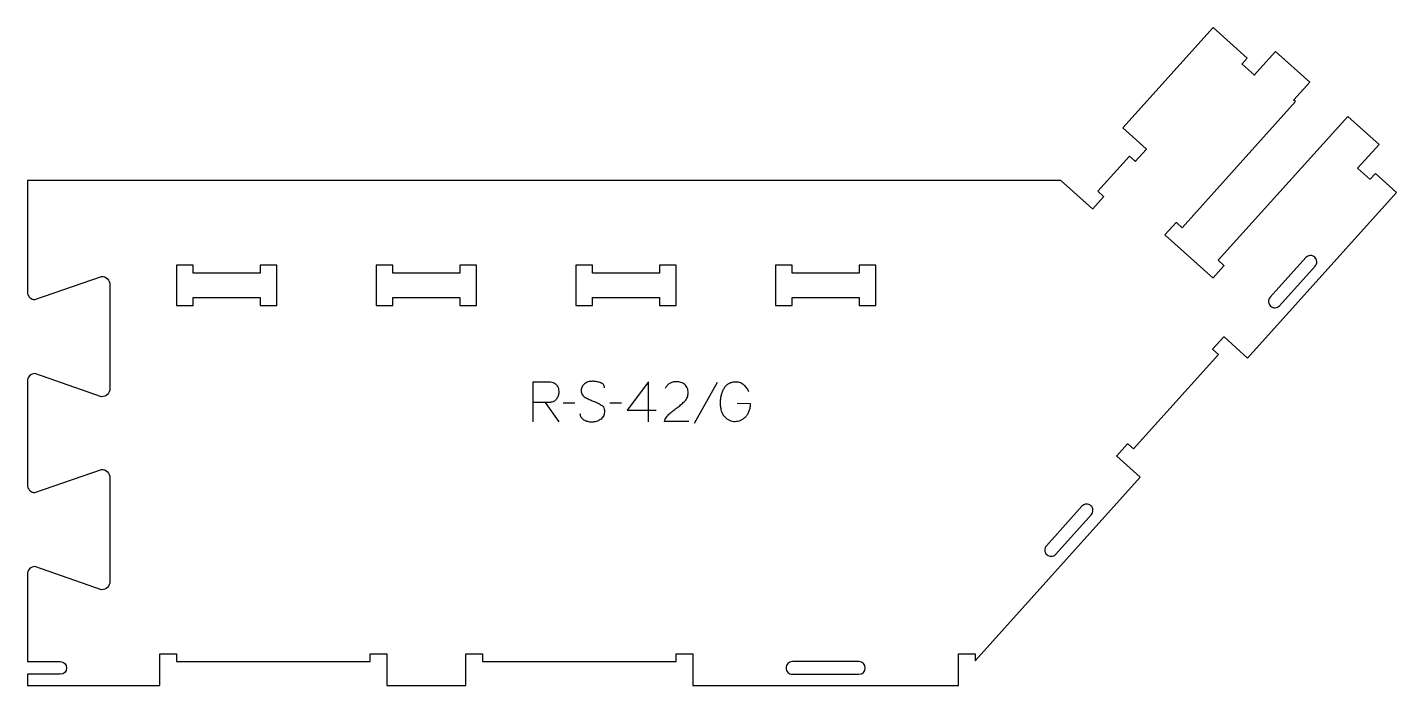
# Model space of a CAD drawing. Extents: x 0 to 1029, y 0 to 495.
import ezdxf

# ---------------------------------------------------------------- set-up
doc = ezdxf.new("R2010")
doc.units = 0
for name, color, linetype in [('1_ANYTOOL_1MMDEEP_LABELS_S', 2, 'CONTINUOUS'), ('3_ANYTOOL_CUTTHROUGH_INSID', 4, 'CONTINUOUS'), ('4_ANYTOOL_CUTTHROUGH_OUTSI', 5, 'CONTINUOUS')]:
    doc.layers.add(name, color=color, linetype=linetype)

msp = doc.modelspace()

# ---------------------------------------------------------------- linework, layer by layer
at = {"layer": '1_ANYTOOL_1MMDEEP_LABELS_S'}
for p, q in [((518.121011, 227.837706), (500.935297, 197.066278)), ((388.906725, 212.751992), (399.363868, 198.266278)), ((411.363868, 212.194849), (402.578154, 212.109135)), ((446.421011, 212.194849), (437.635297, 212.109135)), ((450.706725, 206.966278), (472.478154, 206.966278))]:
    msp.add_line(p, q, dxfattribs=at)
for points in [[(379.906725, 198.309135), (379.906725, 228.309135), (391.263868, 228.309135, -0.030274), (393.029681, 228.202119, -0.049), (394.751368, 227.818956, -0.050774), (396.083891, 227.2265, -0.06445), (397.24244, 226.34842, -0.0646), (398.132351, 225.212389, -0.052254), (398.737082, 223.897528, -0.050381), (399.126218, 222.204979, -0.031337), (399.235297, 220.466278, -0.040022), (399.125136, 219.092221, -0.042626), (398.790654, 217.755563, -0.04247), (398.221969, 216.465844, -0.036572), (397.456725, 215.280563, -0.051097), (396.514948, 214.266608, -0.061981), (395.372797, 213.491278, -0.061813), (394.063795, 213.014778, -0.049309), (392.678154, 212.837706, -0.003273), (391.810503, 212.800015, -0.003121), (390.94244, 212.77342, -0.003882), (389.924658, 212.756501, -0.002215), (388.906725, 212.751992), (379.949582, 212.751992)], [(433.606725, 223.72342, 0.071867), (433.413612, 225.060027, 0.100684), (432.787082, 226.241278, 0.047558), (432.312529, 226.717728, 0.038563), (431.762529, 227.106456, 0.037928), (431.065341, 227.453924, 0.026634), (430.328154, 227.709135, 0.028461), (427.304821, 228.395117, 0.041577), (424.221011, 228.651992, 0.036938), (422.718651, 228.540852, 0.041531), (421.253154, 228.196635, 0.041583), (419.875777, 227.619426, 0.038125), (418.606725, 226.830563, 0.057611), (417.536573, 225.838659, 0.065808), (416.74244, 224.618063, 0.06469), (416.264944, 223.158509, 0.046778), (416.121011, 221.62342, 0.052235), (416.283367, 220.073578, 0.075448), (416.828154, 218.62342, 0.076671), (417.744246, 217.450368, 0.061023), (418.949582, 216.566278, 0.021951), (421.978437, 215.038932, 0.018213), (425.121011, 213.759135, -0.02405), (428.222496, 212.453673, -0.02981), (431.163868, 210.82342, -0.068439), (432.30517, 209.85749, -0.079282), (433.113868, 208.605563, -0.076308), (433.538868, 207.026881, -0.047772), (433.563868, 205.380563, -0.046243), (433.270634, 203.699604, -0.06359), (432.621011, 202.128778, -0.064671), (431.648187, 200.844589, -0.057073), (430.39244, 199.830563, -0.067522), (427.424131, 198.467653, -0.070793), (424.199582, 197.966278, -0.064027), (421.060567, 198.328793, -0.070447), (418.135297, 199.509135, -0.054374), (416.976879, 200.358767, -0.074742), (416.078154, 201.469849, -0.075199), (415.555147, 202.776227, -0.057737), (415.39244, 204.180563)], [(496.906725, 198.351992), (478.606725, 198.394849, -0.034491), (479.269503, 200.142181, -0.037732), (480.176368, 201.775206, -0.037744), (481.315663, 203.249842, -0.03482), (482.656725, 204.544849, -0.00859), (485.61595, 206.943432, -0.008791), (488.656725, 209.237706, 0.020588), (491.476014, 211.471149, 0.025206), (494.078154, 213.951992, 0.046908), (495.098749, 215.253234, 0.051091), (495.846011, 216.726992, 0.050722), (496.294744, 218.375166, 0.041139), (496.435297, 220.080563, 0.039396), (496.292652, 221.888149, 0.058519), (495.803154, 223.626992, 0.060358), (495.012596, 225.034108, 0.061397), (493.906725, 226.209135, 0.048006), (492.550768, 227.131094, 0.045901), (491.046011, 227.784135, 0.045216), (489.30595, 228.186694, 0.034258), (487.521011, 228.309135, 0.055622), (484.88644, 228.015148, 0.079896), (482.44244, 227.034135, 0.080617), (480.473052, 225.368435, 0.060287), (479.035297, 223.209135)], [(533.335297, 212.109135), (543.106725, 212.066278, -0.031732), (542.838615, 209.058876, -0.048764), (542.094225, 206.141278, -0.050291), (540.984513, 203.83077, -0.060119), (539.399582, 201.82342, -0.036578), (537.667563, 200.337004, -0.050793), (535.708511, 199.176992, -0.051881), (533.755494, 198.509247, -0.053919), (531.706725, 198.266278, -0.055881), (529.671578, 198.473222, -0.055271), (527.731725, 199.12342, -0.05403), (525.805749, 200.282614, -0.038531), (524.121011, 201.780563, -0.067281), (522.573298, 203.891577, -0.049165), (521.549582, 206.312706, -0.047412), (520.876656, 209.516625, -0.028075), (520.69244, 212.794849, -0.03109), (520.859966, 215.486429, -0.031496), (521.362082, 218.13592, -0.031425), (522.212955, 220.764165, -0.02824), (523.371011, 223.27342, -0.064555), (524.899814, 225.424945, -0.078906), (526.965654, 227.050206, -0.076878), (529.589255, 228.024756, -0.050594), (532.39244, 228.309135, -0.039946), (534.052001, 228.176338, -0.052714), (535.65494, 227.741278, -0.053511), (537.038137, 227.025943, -0.05153), (538.24244, 226.037706, -0.040443), (540.282664, 223.614564, -0.04035), (541.906725, 220.894849)]]:
    msp.add_lwpolyline(points, format="xyb", dxfattribs=at)
msp.add_lwpolyline([(466.69244, 198.309135), (466.735297, 228.351992), (450.706725, 206.966278)], dxfattribs=at)
at = {"layer": '3_ANYTOOL_CUTTHROUGH_INSID'}
for points in [[(967.501066, 315.196724, 0.198912), (968.714625, 318.62369, 0.198912), (967.149508, 321.905036, 0.414214), (960.441196, 321.553472), (933.675972, 291.827679, 0.198913), (932.462415, 288.400711, 0.198913), (934.027536, 285.119365, 0.198913), (937.454505, 283.905813, 0.198913), (940.735849, 285.470939)], [(772.606241, 98.744092), (799.371459, 128.469878, 0.198913), (800.585016, 131.896846, 0.198913), (799.019896, 135.178192, 0.198913), (795.592927, 136.391744, 0.198913), (792.311583, 134.82662), (765.546359, 105.100827, 0.198912), (764.332807, 101.673858, 0.198912), (765.89793, 98.392515, 0.198912), (769.3249, 97.178966, 0.198912)], [(574.75, 8.5), (624.75, 8.5, 1), (624.75, 18), (574.75, 18, 0.414214), (570, 13.25, 0.414214)]]:
    msp.add_lwpolyline(points, format="xyb", close=True, dxfattribs=at)
for points in [[(149.75, 291.5), (175, 291.5), (175, 285.5), (187.5, 285.5), (187.5, 315.75), (187.5, 316), (175, 316), (175, 310), (124.5, 310), (124.5, 316), (112, 316), (112, 285.5), (124.5, 285.5), (124.5, 291.5)], [(274.5, 291.5), (325, 291.5), (325, 285.5), (337.5, 285.5), (337.5, 316), (325, 316), (325, 310), (274.5, 310), (274.5, 316), (262, 316), (262, 285.5), (274.5, 285.5)], [(449.75, 291.5), (475, 291.5), (475, 285.5), (487.5, 285.5), (487.5, 316), (475, 316), (475, 310), (449.75, 310), (424.5, 310), (424.5, 316), (412, 316), (412, 285.5), (424.5, 285.5), (424.5, 291.5)], [(625, 291.5), (625, 285.5), (637.5, 285.5), (637.5, 316), (625, 316), (625, 310), (574.5, 310), (574.5, 316), (562, 316), (562, 285.5), (574.5, 285.5), (574.5, 291.5)]]:
    msp.add_lwpolyline(points, close=True, dxfattribs=at)
at = {"layer": '4_ANYTOOL_CUTTHROUGH_OUTSI'}
msp.add_lwpolyline([(1028.690811, 370.45177), (1012.713197, 384.838078), (1008.865696, 380.564995, -0.414214), (1008.512628, 380.546492), (999.59489, 388.576059, -0.414214), (999.576386, 388.929128), (1015.468238, 406.578818), (991.993403, 427.715654), (894.634911, 319.588094), (898.907994, 315.740593, -0.414214), (898.926497, 315.387525), (890.89693, 306.469787, -0.414214), (890.543861, 306.451283), (886.084992, 310.466067), (859.331778, 334.554769), (854.87291, 338.569552, -0.414214), (854.854406, 338.922621), (862.883973, 347.840359, -0.414214), (863.237042, 347.858863), (867.510125, 344.011362), (952.824266, 438.762314), (951.589535, 439.874071, -0.414214), (951.571032, 440.227139), (963.4481, 453.41796), (937.809604, 476.502966), (925.932535, 463.312145), (921.917752, 458.853276, -0.414214), (921.564683, 458.834773), (912.646945, 466.86434, -0.414214), (912.628441, 467.217409), (916.475942, 471.490492), (890.837446, 494.575498), (822.920689, 419.146298), (840.570379, 403.254446, -0.414214), (840.588883, 402.901377), (832.559315, 393.983639, -0.414214), (832.206246, 393.965136), (827.933164, 397.812637), (804.179027, 371.430995), (808.45211, 367.583494, -0.414214), (808.470614, 367.230425), (800.441046, 358.312688, -0.414214), (800.087977, 358.294184), (776.536533, 379.5), (449.75, 379.5), (149.75, 379.5), (0, 379.5), (0, 295.749325, 0.412073), (5.707953, 289.999479), (55.667412, 307.48543, -0.084369), (55.75, 307.499466, -0.414214), (62, 301.249466), (62, 223.249466, -0.414214), (55.75, 216.999466, -0.084369), (55.667412, 217.013501), (5.707953, 234.499453, 0.412073), (0, 228.749607), (0, 150.749607, 0.412073), (5.707953, 144.99976), (55.667412, 162.485712, -0.084369), (55.75, 162.499747, -0.414214), (62, 156.249747), (62, 78.249747, -0.414214), (55.75, 71.999747, -0.084369), (55.667412, 72.013783), (5.707953, 89.499734, 0.412073), (0, 83.749888), (0, 18), (24.75, 18, -1), (24.75, 8.5), (0, 8.5), (0, 0), (99.5, 0), (99.5, 23.75, -0.414214), (99.75, 24), (111.75, 24, -0.414214), (112, 23.75), (112, 18), (257.5, 18), (257.5, 23.75, -0.414214), (257.75, 24), (269.75, 24, -0.414214), (270, 23.75), (270, 0), (329.5, 0), (329.5, 23.75, -0.414214), (329.75, 24), (341.75, 24, -0.414214), (342, 23.75), (342, 18), (449.75, 18), (487.5, 18), (487.5, 23.75, -0.414214), (487.75, 24), (499.75, 24, -0.414214), (500, 23.75), (500, 0), (699.5, 0), (699.5, 23.75, -0.414214), (699.75, 24), (711.75, 24, -0.414214), (712, 23.75), (712, 18.730992), (836.055266, 156.508322), (818.405576, 172.400174, -0.414214), (818.387072, 172.753243), (826.41664, 181.670981, -0.414214), (826.769709, 181.689485), (831.042791, 177.841984), (894.944764, 248.812315), (890.671681, 252.659816, -0.414214), (890.653178, 253.012884), (898.682745, 261.930622, -0.414214), (899.035814, 261.949126), (916.685504, 246.057274)], format="xyb", close=True, dxfattribs=at)

doc.saveas('drawing.dxf')
